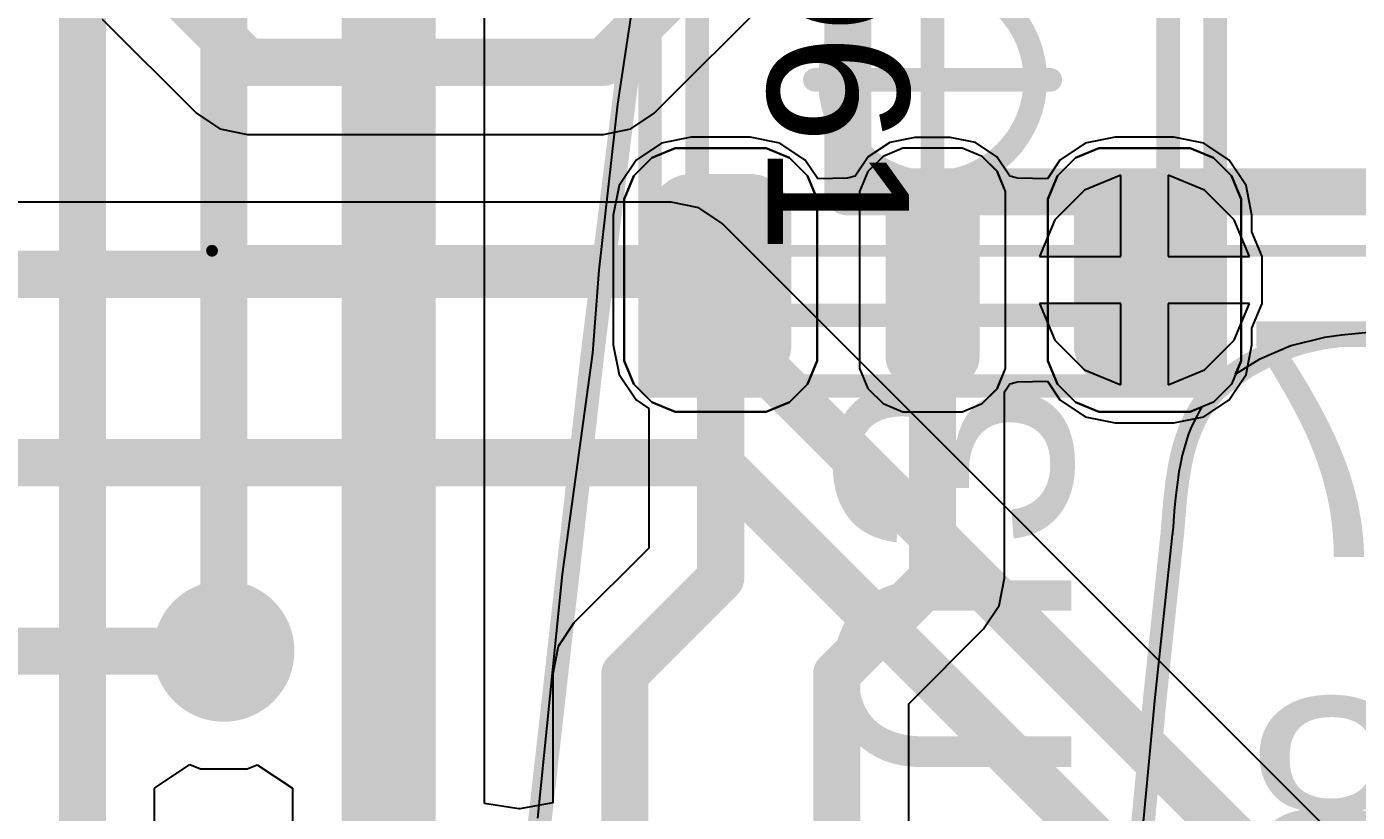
# Model space of a CAD drawing. Header units: inches. Extents: x -52 to 109, y 0 to 35.
# Drawn here: x 75.16 to 80.81, y 12.32 to 15.65 of the extents above; entities that cross this region are included whole.
import ezdxf

# ---------------------------------------------------------------- set-up
doc = ezdxf.new("R2010")
doc.units = ezdxf.units.IN
for name, color, linetype in [('Bottom Courtyard', 56, 'Continuous'), ('Bottom Layer', 5, 'Continuous'), ('Bottom Overlay', 54, 'Continuous'), ('Mechanical 1', 6, 'Continuous'), ('Mechanical 4', 56, 'Continuous'), ('Top Component Outline', 56, 'Continuous'), ('Top Courtyard', 56, 'Continuous'), ('Top Layer', 1, 'Continuous'), ('Top Overlay', 2, 'Continuous'), ('Top Paste', 8, 'Continuous'), ('Top Solder', 216, 'Continuous'), ('Via Holes', 16, 'Continuous')]:
    doc.layers.add(name, color=color, linetype=linetype)
doc.styles.add('Arial', font='', dxfattribs={"height": 0.2})
doc.styles.get('Arial').set_extended_font_data('Arial')

# ---------------------------------------------------------------- blocks, each defined once
blk = doc.blocks.new('APA_RGB_LED_2020_389')
at = {"layer": 'Top Layer'}
h = blk.add_hatch(color=1, dxfattribs=at)
edge = h.paths.add_edge_path()
edge.add_arc((-1.125, 1.025), 0.125, 90, 180)
edge.add_line((-1.25, 1.025), (-1.25, 0.775))
edge.add_arc((-1.125, 0.775), 0.125, 180, 270)
edge.add_line((-1.125, 0.65), (-0.575, 0.65))
edge.add_arc((-0.575, 0.775), 0.125, 270, 360)
edge.add_line((-0.45, 0.775), (-0.45, 1.025))
edge.add_arc((-0.575, 1.025), 0.125, 0, 90)
edge.add_line((-0.575, 1.15), (-1.125, 1.15))
h = blk.add_hatch(color=1, dxfattribs=at)
edge = h.paths.add_edge_path()
edge.add_arc((0.575, 1.025), 0.125, 90, 180)
edge.add_line((0.45, 1.025), (0.45, 0.775))
edge.add_arc((0.575, 0.775), 0.125, 180, 270)
edge.add_line((0.575, 0.65), (1.125, 0.65))
edge.add_arc((1.125, 0.775), 0.125, 270, 360)
edge.add_line((1.25, 0.775), (1.25, 1.025))
edge.add_arc((1.125, 1.025), 0.125, 0, 90)
edge.add_line((1.125, 1.15), (0.575, 1.15))
h = blk.add_hatch(color=1, dxfattribs=at)
edge = h.paths.add_edge_path()
edge.add_arc((-1.175, 0.075), 0.075, 90, 180)
edge.add_line((-1.25, 0.075), (-1.25, -0.075))
edge.add_arc((-1.175, -0.075), 0.075, 180, 270)
edge.add_line((-1.175, -0.15), (-0.525, -0.15))
edge.add_arc((-0.525, -0.075), 0.075, 270, 360)
edge.add_line((-0.45, -0.075), (-0.45, 0.075))
edge.add_arc((-0.525, 0.075), 0.075, 0, 90)
edge.add_line((-0.525, 0.15), (-1.175, 0.15))
h = blk.add_hatch(color=1, dxfattribs=at)
edge = h.paths.add_edge_path()
edge.add_arc((0.525, 0.075), 0.075, 90, 180)
edge.add_line((0.45, 0.075), (0.45, -0.075))
edge.add_arc((0.525, -0.075), 0.075, 180, 270)
edge.add_line((0.525, -0.15), (1.175, -0.15))
edge.add_arc((1.175, -0.075), 0.075, 270, 360)
edge.add_line((1.25, -0.075), (1.25, 0.075))
edge.add_arc((1.175, 0.075), 0.075, 0, 90)
edge.add_line((1.175, 0.15), (0.525, 0.15))
blk.add_hatch(color=1, dxfattribs=at).paths.add_polyline_path([(-1.25, -0.65), (-0.45, -0.65), (-0.45, -1.15), (-1.25, -1.15)])
h = blk.add_hatch(color=1, dxfattribs=at)
edge = h.paths.add_edge_path()
edge.add_arc((0.575, -0.775), 0.125, 90, 180)
edge.add_line((0.45, -0.775), (0.45, -1.025))
edge.add_arc((0.575, -1.025), 0.125, 180, 270)
edge.add_line((0.575, -1.15), (1.125, -1.15))
edge.add_arc((1.125, -1.025), 0.125, 270, 360)
edge.add_line((1.25, -1.025), (1.25, -0.775))
edge.add_arc((1.125, -0.775), 0.125, 0, 90)
edge.add_line((1.125, -0.65), (0.575, -0.65))
at = {"layer": 'Top Paste'}
h = blk.add_hatch(color=8, dxfattribs=at)
edge = h.paths.add_edge_path()
edge.add_arc((-1.125, 1.025), 0.125, 90, 180)
edge.add_line((-1.25, 1.025), (-1.25, 0.775))
edge.add_arc((-1.125, 0.775), 0.125, 180, 270)
edge.add_line((-1.125, 0.65), (-0.575, 0.65))
edge.add_arc((-0.575, 0.775), 0.125, 270, 360)
edge.add_line((-0.45, 0.775), (-0.45, 1.025))
edge.add_arc((-0.575, 1.025), 0.125, 0, 90)
edge.add_line((-0.575, 1.15), (-1.125, 1.15))
h = blk.add_hatch(color=8, dxfattribs=at)
edge = h.paths.add_edge_path()
edge.add_arc((0.575, 1.025), 0.125, 90, 180)
edge.add_line((0.45, 1.025), (0.45, 0.775))
edge.add_arc((0.575, 0.775), 0.125, 180, 270)
edge.add_line((0.575, 0.65), (1.125, 0.65))
edge.add_arc((1.125, 0.775), 0.125, 270, 360)
edge.add_line((1.25, 0.775), (1.25, 1.025))
edge.add_arc((1.125, 1.025), 0.125, 0, 90)
edge.add_line((1.125, 1.15), (0.575, 1.15))
h = blk.add_hatch(color=8, dxfattribs=at)
edge = h.paths.add_edge_path()
edge.add_arc((-1.175, 0.075), 0.075, 90, 180)
edge.add_line((-1.25, 0.075), (-1.25, -0.075))
edge.add_arc((-1.175, -0.075), 0.075, 180, 270)
edge.add_line((-1.175, -0.15), (-0.525, -0.15))
edge.add_arc((-0.525, -0.075), 0.075, 270, 360)
edge.add_line((-0.45, -0.075), (-0.45, 0.075))
edge.add_arc((-0.525, 0.075), 0.075, 0, 90)
edge.add_line((-0.525, 0.15), (-1.175, 0.15))
h = blk.add_hatch(color=8, dxfattribs=at)
edge = h.paths.add_edge_path()
edge.add_arc((0.525, 0.075), 0.075, 90, 180)
edge.add_line((0.45, 0.075), (0.45, -0.075))
edge.add_arc((0.525, -0.075), 0.075, 180, 270)
edge.add_line((0.525, -0.15), (1.175, -0.15))
edge.add_arc((1.175, -0.075), 0.075, 270, 360)
edge.add_line((1.25, -0.075), (1.25, 0.075))
edge.add_arc((1.175, 0.075), 0.075, 0, 90)
edge.add_line((1.175, 0.15), (0.525, 0.15))
blk.add_hatch(color=8, dxfattribs=at).paths.add_polyline_path([(-1.25, -0.65), (-0.45, -0.65), (-0.45, -1.15), (-1.25, -1.15)])
h = blk.add_hatch(color=8, dxfattribs=at)
edge = h.paths.add_edge_path()
edge.add_arc((0.575, -0.775), 0.125, 90, 180)
edge.add_line((0.45, -0.775), (0.45, -1.025))
edge.add_arc((0.575, -1.025), 0.125, 180, 270)
edge.add_line((0.575, -1.15), (1.125, -1.15))
edge.add_arc((1.125, -1.025), 0.125, 270, 360)
edge.add_line((1.25, -1.025), (1.25, -0.775))
edge.add_arc((1.125, -0.775), 0.125, 0, 90)
edge.add_line((1.125, -0.65), (0.575, -0.65))
at = {"layer": 'Top Solder'}
h = blk.add_hatch(color=216, dxfattribs=at)
edge = h.paths.add_edge_path()
edge.add_arc((-1.125, 1.025), 0.175, 90, 180)
edge.add_line((-1.3, 1.025), (-1.3, 0.775))
edge.add_arc((-1.125, 0.775), 0.175, 180, 270)
edge.add_line((-1.125, 0.6), (-0.575, 0.6))
edge.add_arc((-0.575, 0.775), 0.175, 270, 360)
edge.add_line((-0.4, 0.775), (-0.4, 1.025))
edge.add_arc((-0.575, 1.025), 0.175, 0, 90)
edge.add_line((-0.575, 1.2), (-1.125, 1.2))
h = blk.add_hatch(color=216, dxfattribs=at)
edge = h.paths.add_edge_path()
edge.add_arc((0.575, 1.025), 0.175, 90, 180)
edge.add_line((0.4, 1.025), (0.4, 0.775))
edge.add_arc((0.575, 0.775), 0.175, 180, 270)
edge.add_line((0.575, 0.6), (1.125, 0.6))
edge.add_arc((1.125, 0.775), 0.175, 270, 360)
edge.add_line((1.3, 0.775), (1.3, 1.025))
edge.add_arc((1.125, 1.025), 0.175, 0, 90)
edge.add_line((1.125, 1.2), (0.575, 1.2))
h = blk.add_hatch(color=216, dxfattribs=at)
edge = h.paths.add_edge_path()
edge.add_arc((-1.175, 0.075), 0.125, 90, 180)
edge.add_line((-1.3, 0.075), (-1.3, -0.075))
edge.add_arc((-1.175, -0.075), 0.125, 180, 270)
edge.add_line((-1.175, -0.2), (-0.525, -0.2))
edge.add_arc((-0.525, -0.075), 0.125, 270, 360)
edge.add_line((-0.4, -0.075), (-0.4, 0.075))
edge.add_arc((-0.525, 0.075), 0.125, 0, 90)
edge.add_line((-0.525, 0.2), (-1.175, 0.2))
h = blk.add_hatch(color=216, dxfattribs=at)
edge = h.paths.add_edge_path()
edge.add_arc((0.525, 0.075), 0.125, 90, 180)
edge.add_line((0.4, 0.075), (0.4, -0.075))
edge.add_arc((0.525, -0.075), 0.125, 180, 270)
edge.add_line((0.525, -0.2), (1.175, -0.2))
edge.add_arc((1.175, -0.075), 0.125, 270, 360)
edge.add_line((1.3, -0.075), (1.3, 0.075))
edge.add_arc((1.175, 0.075), 0.125, 0, 90)
edge.add_line((1.175, 0.2), (0.525, 0.2))
blk.add_hatch(color=216, dxfattribs=at).paths.add_polyline_path([(-1.3, -0.6), (-0.4, -0.6), (-0.4, -1.2), (-1.3, -1.2)])
h = blk.add_hatch(color=216, dxfattribs=at)
edge = h.paths.add_edge_path()
edge.add_arc((0.575, -0.775), 0.175, 90, 180)
edge.add_line((0.4, -0.775), (0.4, -1.025))
edge.add_arc((0.575, -1.025), 0.175, 180, 270)
edge.add_line((0.575, -1.2), (1.125, -1.2))
edge.add_arc((1.125, -1.025), 0.175, 270, 360)
edge.add_line((1.3, -1.025), (1.3, -0.775))
edge.add_arc((1.125, -0.775), 0.175, 0, 90)
edge.add_line((1.125, -0.6), (0.575, -0.6))
at = {"layer": 'Top Component Outline'}
for points in [[(1, 1, 0.1, 0.1, 0), (-1, 1, 0.1, 0.1, 0)], [(-1, -1, 0.1, 0.1, 0), (-1, 1, 0.1, 0.1, 0)], [(1, -1, 0.1, 0.1, 0), (1, 1, 0.1, 0.1, 0)], [(1, -1, 0.1, 0.1, 0), (-1, -1, 0.1, 0.1, 0)]]:
    blk.add_lwpolyline(points, format="xyseb", dxfattribs=at)
for points in [[(-1.025, 1, 0.05, 0.05, 1), (-0.975, 1, 0.05, 0.05, 1)], [(-1.025, 1, 0.05, 0.05, 1), (-0.975, 1, 0.05, 0.05, 1)], [(0.975, 1, 0.05, 0.05, 1), (1.025, 1, 0.05, 0.05, 1)], [(0.975, 1, 0.05, 0.05, 1), (1.025, 1, 0.05, 0.05, 1)], [(-1.025, -1, 0.05, 0.05, 1), (-0.975, -1, 0.05, 0.05, 1)], [(-1.025, -1, 0.05, 0.05, 1), (-0.975, -1, 0.05, 0.05, 1)], [(0.975, -1, 0.05, 0.05, 1), (1.025, -1, 0.05, 0.05, 1)], [(0.975, -1, 0.05, 0.05, 1), (1.025, -1, 0.05, 0.05, 1)]]:
    blk.add_lwpolyline(points, format="xyseb", close=True, dxfattribs=at)
at = {"layer": 'Top Courtyard'}
for points in [[(-1.3, -1.2, 0.1, 0.1, 0), (-1.3, 1.2, 0.1, 0.1, 0)], [(1.3, 1.2, 0.1, 0.1, 0), (-1.3, 1.2, 0.1, 0.1, 0)], [(1.3, -1.2, 0.1, 0.1, 0), (1.3, 1.2, 0.1, 0.1, 0)], [(0, -0.5, 0.1, 0.1, 0), (0, 0.5, 0.1, 0.1, 0)], [(0.5, 0, 0.1, 0.1, 0), (-0.5, 0, 0.1, 0.1, 0)], [(1.3, -1.2, 0.1, 0.1, 0), (-1.3, -1.2, 0.1, 0.1, 0)]]:
    blk.add_lwpolyline(points, format="xyseb", dxfattribs=at)
for points in [[(-1.325, 1.2, 0.05, 0.05, 1), (-1.275, 1.2, 0.05, 0.05, 1)], [(-1.325, 1.2, 0.05, 0.05, 1), (-1.275, 1.2, 0.05, 0.05, 1)], [(1.275, 1.2, 0.05, 0.05, 1), (1.325, 1.2, 0.05, 0.05, 1)], [(1.275, 1.2, 0.05, 0.05, 1), (1.325, 1.2, 0.05, 0.05, 1)], [(-0.025, 0.5, 0.05, 0.05, 1), (0.025, 0.5, 0.05, 0.05, 1)], [(-0.525, 0, 0.05, 0.05, 1), (-0.475, 0, 0.05, 0.05, 1)], [(0.475, 0, 0.05, 0.05, 1), (0.525, 0, 0.05, 0.05, 1)], [(-0.025, -0.5, 0.05, 0.05, 1), (0.025, -0.5, 0.05, 0.05, 1)], [(-1.325, -1.2, 0.05, 0.05, 1), (-1.275, -1.2, 0.05, 0.05, 1)], [(-1.325, -1.2, 0.05, 0.05, 1), (-1.275, -1.2, 0.05, 0.05, 1)], [(1.275, -1.2, 0.05, 0.05, 1), (1.325, -1.2, 0.05, 0.05, 1)], [(1.275, -1.2, 0.05, 0.05, 1), (1.325, -1.2, 0.05, 0.05, 1)]]:
    blk.add_lwpolyline(points, format="xyseb", close=True, dxfattribs=at)
at = {"layer": 'Top Overlay'}
for p, q in [((-1.2929, 1.2689), (-1.1937, 1.31)), ((-1.1937, 1.31), (-1.14, 1.31)), ((-1.14, 1.31), (-1.14, 1.31)), ((-1.14, 1.31), (-0.56, 1.31)), ((-0.56, 1.31), (-0.5063, 1.31)), ((-0.5063, 1.31), (-0.4071, 1.2689)), ((0.4071, 1.2689), (0.5063, 1.31)), ((0.5063, 1.31), (0.56, 1.31)), ((0.56, 1.31), (0.56, 1.31)), ((0.56, 1.31), (1.14, 1.31)), ((1.14, 1.31), (1.1937, 1.31)), ((1.1937, 1.31), (1.2929, 1.2689)), ((-1.3689, 1.1929), (-1.2929, 1.2689)), ((-0.4071, 1.2689), (-0.3311, 1.1929)), ((0.3311, 1.1929), (0.4071, 1.2689)), ((1.2929, 1.2689), (1.3689, 1.1929)), ((-1.41, 1.0937), (-1.3689, 1.1929)), ((-0.3311, 1.1929), (-0.29, 1.0937)), ((0.29, 1.0937), (0.3311, 1.1929)), ((1.3689, 1.1929), (1.41, 1.0937)), ((-1.41, 1.04), (-1.41, 1.0937)), ((-0.29, 1.0937), (-0.29, 1.04)), ((0.29, 1.04), (0.29, 1.0937)), ((1.41, 1.0937), (1.41, 1.04)), ((-1.41, 0.76), (-1.41, 1.04)), ((-0.29, 1.04), (-0.29, 1.04)), ((-0.29, 1.04), (-0.29, 0.76)), ((0.29, 0.76), (0.29, 1.04)), ((1.41, 1.04), (1.41, 1.04)), ((1.41, 1.04), (1.41, 0.76)), ((-1.41, 0.76), (-1.41, 0.76)), ((-1.41, 0.7063), (-1.41, 0.76)), ((-0.29, 0.76), (-0.29, 0.7063)), ((0.29, 0.76), (0.29, 0.76)), ((0.29, 0.7063), (0.29, 0.76)), ((1.41, 0.76), (1.41, 0.7063)), ((-1.3689, 0.6071), (-1.41, 0.7063)), ((-0.29, 0.7063), (-0.3311, 0.6071)), ((0.3311, 0.6071), (0.29, 0.7063)), ((1.41, 0.7063), (1.3689, 0.6071)), ((-1.2929, 0.5311), (-1.3689, 0.6071)), ((-0.3311, 0.6071), (-0.4071, 0.5311)), ((0.4071, 0.5311), (0.3311, 0.6071)), ((1.3689, 0.6071), (1.2929, 0.5311)), ((-1.1937, 0.49), (-1.2929, 0.5311)), ((-0.4071, 0.5311), (-0.5063, 0.49)), ((0.5063, 0.49), (0.4071, 0.5311)), ((1.2929, 0.5311), (1.1937, 0.49)), ((-1.14, 0.49), (-1.1937, 0.49)), ((-0.56, 0.49), (-1.14, 0.49)), ((-0.5063, 0.49), (-0.56, 0.49)), ((-0.56, 0.49), (-0.56, 0.49)), ((0.56, 0.49), (0.5063, 0.49)), ((1.14, 0.49), (0.56, 0.49)), ((1.1937, 0.49), (1.14, 0.49)), ((1.14, 0.49), (1.14, 0.49)), ((-1.2258, 0.31), (-1.3103, 0.275)), ((-1.18, 0.31), (-1.2258, 0.31)), ((-0.52, 0.31), (-1.18, 0.31)), ((-0.4742, 0.31), (-0.52, 0.31)), ((-0.52, 0.31), (-0.52, 0.31)), ((-0.3897, 0.275), (-0.4742, 0.31)), ((0.4743, 0.31), (0.3897, 0.275)), ((0.52, 0.31), (0.4743, 0.31)), ((1.18, 0.31), (0.52, 0.31)), ((1.2258, 0.31), (1.18, 0.31)), ((1.18, 0.31), (1.18, 0.31)), ((1.3103, 0.275), (1.2258, 0.31)), ((-1.3103, 0.275), (-1.375, 0.2103)), ((-0.325, 0.2103), (-0.3897, 0.275)), ((0.3897, 0.275), (0.325, 0.2103)), ((1.375, 0.2103), (1.3103, 0.275)), ((-1.375, 0.2103), (-1.41, 0.1257)), ((-0.29, 0.1257), (-0.325, 0.2103)), ((0.325, 0.2103), (0.29, 0.1257)), ((1.41, 0.1257), (1.375, 0.2103)), ((-1.41, 0.1257), (-1.41, 0.08)), ((-0.29, 0.08), (-0.29, 0.1257)), ((0.29, 0.1257), (0.29, 0.08)), ((1.41, 0.08), (1.41, 0.1257)), ((-1.41, 0.08), (-1.41, -0.08)), ((-1.41, 0.08), (-1.41, 0.08)), ((-0.29, -0.08), (-0.29, 0.08)), ((0.29, 0.08), (0.29, -0.08)), ((0.29, 0.08), (0.29, 0.08)), ((1.41, -0.08), (1.41, 0.08)), ((-1.41, -0.08), (-1.41, -0.1258)), ((-0.29, -0.1258), (-0.29, -0.08)), ((-0.29, -0.08), (-0.29, -0.08)), ((0.29, -0.08), (0.29, -0.1258)), ((1.41, -0.1258), (1.41, -0.08)), ((1.41, -0.08), (1.41, -0.08)), ((-1.41, -0.1258), (-1.375, -0.2103)), ((-0.325, -0.2103), (-0.29, -0.1258)), ((0.29, -0.1258), (0.325, -0.2103)), ((1.375, -0.2103), (1.41, -0.1258)), ((-1.375, -0.2103), (-1.3103, -0.275)), ((-0.3897, -0.275), (-0.325, -0.2103)), ((0.325, -0.2103), (0.3897, -0.275)), ((1.3103, -0.275), (1.375, -0.2103)), ((-1.3103, -0.275), (-1.2258, -0.31)), ((-0.4742, -0.31), (-0.3897, -0.275)), ((0.3897, -0.275), (0.4743, -0.31)), ((1.2258, -0.31), (1.3103, -0.275)), ((-1.2258, -0.31), (-1.18, -0.31)), ((-1.18, -0.31), (-1.18, -0.31)), ((-1.18, -0.31), (-0.52, -0.31)), ((-0.52, -0.31), (-0.4742, -0.31)), ((0.4743, -0.31), (0.52, -0.31)), ((0.52, -0.31), (0.52, -0.31)), ((0.52, -0.31), (1.18, -0.31)), ((1.18, -0.31), (1.2258, -0.31)), ((-1.41, -1.31), (-1.41, -0.49)), ((-1.41, -0.49), (-0.29, -0.49)), ((-0.29, -0.49), (-0.29, -1.31)), ((0.4071, -0.5311), (0.5063, -0.49)), ((0.5063, -0.49), (0.56, -0.49)), ((0.56, -0.49), (0.56, -0.49)), ((0.56, -0.49), (1.14, -0.49)), ((1.14, -0.49), (1.1937, -0.49)), ((1.1937, -0.49), (1.2929, -0.5311)), ((0.3311, -0.6071), (0.4071, -0.5311)), ((1.2929, -0.5311), (1.3689, -0.6071)), ((0.29, -0.7063), (0.3311, -0.6071)), ((1.3689, -0.6071), (1.41, -0.7063)), ((0.29, -0.76), (0.29, -0.7063)), ((1.41, -0.7063), (1.41, -0.76)), ((0.29, -1.04), (0.29, -0.76)), ((1.41, -0.76), (1.41, -0.76)), ((1.41, -0.76), (1.41, -1.04)), ((0.29, -1.04), (0.29, -1.04)), ((0.29, -1.0937), (0.29, -1.04)), ((1.41, -1.04), (1.41, -1.0937)), ((0.3311, -1.1929), (0.29, -1.0937)), ((1.41, -1.0937), (1.3689, -1.1929)), ((0.4071, -1.2689), (0.3311, -1.1929)), ((1.3689, -1.1929), (1.2929, -1.2689)), ((0.5063, -1.31), (0.4071, -1.2689)), ((1.2929, -1.2689), (1.1937, -1.31)), ((-0.29, -1.31), (-1.41, -1.31)), ((0.56, -1.31), (0.5063, -1.31)), ((1.14, -1.31), (0.56, -1.31)), ((1.1937, -1.31), (1.14, -1.31)), ((1.14, -1.31), (1.14, -1.31))]:
    blk.add_line(p, q, dxfattribs=at)
at = {"layer": 'Top Courtyard', "style": 'Arial'}
blk.add_text('D61', height=0.6, dxfattribs=at).set_placement((-0.8, -0.7))
blk = doc.blocks.new('SOT230P700X180_4N_B_440')
at = {"layer": 'Bottom Courtyard'}
for points in [[(4.25, 3.6, 0.05, 0.05, 0), (-4.25, 3.6, 0.05, 0.05, 0)], [(4.25, 3.6, 0.05, 0.05, 0), (4.25, -3.6, 0.05, 0.05, 0)]]:
    blk.add_lwpolyline(points, format="xyseb", dxfattribs=at)
blk.add_lwpolyline([(4.2375, 3.6, 0.025, 0.025, 1), (4.2625, 3.6, 0.025, 0.025, 1)], format="xyseb", close=True, dxfattribs=at)
blk.add_lwpolyline([(4.2375, 3.6, 0.025, 0.025, 1), (4.2625, 3.6, 0.025, 0.025, 1)], format="xyseb", close=True, dxfattribs=at)
at = {"layer": 'Bottom Overlay'}
for points in [[(1.55, 3.35, 0.2, 0.2, 0), (-1.55, 3.35, 0.2, 0.2, 0)], [(1.55, 3.35, 0.2, 0.2, 0), (1.55, -3.35, 0.2, 0.2, 0)]]:
    blk.add_lwpolyline(points, format="xyseb", dxfattribs=at)
blk.add_lwpolyline([(1.5, 3.35, 0.1, 0.1, 1), (1.6, 3.35, 0.1, 0.1, 1)], format="xyseb", close=True, dxfattribs=at)
blk.add_lwpolyline([(1.5, 3.35, 0.1, 0.1, 1), (1.6, 3.35, 0.1, 0.1, 1)], format="xyseb", close=True, dxfattribs=at)

msp = doc.modelspace()

# ---------------------------------------------------------------- hatches: boundary and pattern name
at = {"layer": 'Bottom Layer'}
h = msp.add_hatch(color=5, dxfattribs=at)
edge = h.paths.add_edge_path()
edge.add_arc((79.9103, 14.5758), 0.3, 0, 360)
h = msp.add_hatch(color=5, dxfattribs=at)
edge = h.paths.add_edge_path()
edge.add_arc((76, 13), 0.3, 0, 360)
at = {"layer": 'Top Layer'}
h = msp.add_hatch(color=1, dxfattribs=at)
edge = h.paths.add_edge_path()
edge.add_arc((79.9103, 14.5758), 0.3, 0, 360)
h = msp.add_hatch(color=1, dxfattribs=at)
edge = h.paths.add_edge_path()
edge.add_arc((76, 13), 0.3, 0, 360)
at = {"layer": 'Via Holes'}
h = msp.add_hatch(color=7, dxfattribs=at)
edge = h.paths.add_edge_path()
edge.add_arc((79.9103, 14.5758), 0.15, 0, 360)
h = msp.add_hatch(color=7, dxfattribs=at)
edge = h.paths.add_edge_path()
edge.add_arc((76, 13), 0.15, 0, 360)

# ---------------------------------------------------------------- linework, layer by layer
at = {"layer": 'Bottom Layer'}
for p, q in [((77.8283, 15.2837), (78.3387, 15.7941)), ((75.4837, 15.6837), (75.8837, 15.2837)), ((75.8837, 15.2837), (75.9829, 15.2174)), ((77.729, 15.2174), (77.8283, 15.2837)), ((75.9829, 15.2174), (76.1, 15.1941)), ((77.612, 15.1941), (77.729, 15.2174)), ((76.1, 15.1941), (76.1, 15.1941)), ((76.1, 15.1941), (77.612, 15.1941)), ((77.612, 15.1941), (77.612, 15.1941)), ((79.8103, 15.0214), (79.6554, 14.9573)), ((79.8103, 14.6758), (79.8103, 15.0214)), ((80.1652, 14.9573), (80.0103, 15.0214)), ((80.0103, 15.0214), (80.0103, 14.6758)), ((79.6554, 14.9573), (79.5288, 14.8307)), ((80.2917, 14.8307), (80.1652, 14.9573)), ((77.9, 14.9059), (74.4605, 14.9059)), ((78.0171, 14.8826), (77.9, 14.9059)), ((77.9, 14.9059), (77.9, 14.9059)), ((78.1163, 14.8163), (78.0171, 14.8826)), ((82.9407, 9.9919), (78.1163, 14.8163)), ((79.5288, 14.8307), (79.4646, 14.6758)), ((80.3559, 14.6758), (80.2917, 14.8307)), ((79.4646, 14.6758), (79.8103, 14.6758)), ((80.0103, 14.6758), (80.3559, 14.6758)), ((79.8103, 14.4758), (79.4646, 14.4758)), ((79.4646, 14.4758), (79.5288, 14.3209)), ((79.8103, 14.1301), (79.8103, 14.4758)), ((80.3559, 14.4758), (80.0103, 14.4758)), ((80.0103, 14.4758), (80.0103, 14.1301)), ((80.2917, 14.3209), (80.3559, 14.4758)), ((79.5288, 14.3209), (79.6554, 14.1943)), ((80.1652, 14.1943), (80.2917, 14.3209)), ((79.6554, 14.1943), (79.8103, 14.1301)), ((80.0103, 14.1301), (80.1652, 14.1943))]:
    msp.add_line(p, q, dxfattribs=at)
for points in [[(77.612, 15.5, 0.2, 0.2, 0), (78.212, 16.1, 0.2, 0.2, 0)], [(75.7, 15.9, 0.2, 0.2, 0), (76.1, 15.5, 0.2, 0.2, 0)], [(76.1, 15.5, 0.2, 0.2, 0), (77.612, 15.5, 0.2, 0.2, 0)], [(73.475, 14.6, 0.2, 0.2, 0), (77.9, 14.6, 0.2, 0.2, 0)], [(77.9, 14.6, 0.2, 0.2, 0), (82.814, 9.686, 0.2, 0.2, 0)], [(73.475, 13.8, 0.2, 0.2, 0), (78.1, 13.8, 0.2, 0.2, 0)], [(78.1, 13.8, 0.2, 0.2, 0), (82.6336, 9.2664, 0.2, 0.2, 0)], [(73.475, 13, 0.2, 0.2, 0), (76, 13, 0.2, 0.2, 0)]]:
    msp.add_lwpolyline(points, format="xyseb", dxfattribs=at)
for points in [[(76.05, 15.5, 0.1, 0.1, 1), (76.15, 15.5, 0.1, 0.1, 1)], [(76.05, 15.5, 0.1, 0.1, 1), (76.15, 15.5, 0.1, 0.1, 1)], [(77.562, 15.5, 0.1, 0.1, 1), (77.662, 15.5, 0.1, 0.1, 1)], [(77.562, 15.5, 0.1, 0.1, 1), (77.662, 15.5, 0.1, 0.1, 1)], [(77.85, 14.6, 0.1, 0.1, 1), (77.95, 14.6, 0.1, 0.1, 1)], [(77.85, 14.6, 0.1, 0.1, 1), (77.95, 14.6, 0.1, 0.1, 1)], [(78.05, 13.8, 0.1, 0.1, 1), (78.15, 13.8, 0.1, 0.1, 1)], [(78.05, 13.8, 0.1, 0.1, 1), (78.15, 13.8, 0.1, 0.1, 1)], [(75.95, 13, 0.1, 0.1, 1), (76.05, 13, 0.1, 0.1, 1)]]:
    msp.add_lwpolyline(points, format="xyseb", close=True, dxfattribs=at)
at = {"layer": 'Mechanical 1'}
for points in [[(78.607, 15.5928, 0.1, 0.1, -0.303348), (79.0103, 15.8623, 0.1, 0.1, 0)], [(79.3189, 15.7344, 0.1, 0.1, -0.198912), (79.4467, 15.4258, 0.1, 0.1, 0)], [(78.7016, 15.1171, 0.1, 0.1, -0.303347), (78.607, 15.5928, 0.1, 0.1, 0)], [(79.4467, 15.4258, 0.1, 0.1, -0.303346), (79.1773, 15.0225, 0.1, 0.1, 0)], [(79.1773, 15.0225, 0.1, 0.1, -0.303345), (78.7016, 15.1171, 0.1, 0.1, 0)]]:
    msp.add_lwpolyline(points, format="xyseb", dxfattribs=at)
for points in [[(78.582, 15.5928, 0.05, 0.05, 1), (78.632, 15.5928, 0.05, 0.05, 1)], [(78.582, 15.5928, 0.05, 0.05, 1), (78.632, 15.5928, 0.05, 0.05, 1)], [(79.4217, 15.4258, 0.05, 0.05, 1), (79.4717, 15.4258, 0.05, 0.05, 1)], [(79.4217, 15.4258, 0.05, 0.05, 1), (79.4717, 15.4258, 0.05, 0.05, 1)], [(78.6766, 15.1171, 0.05, 0.05, 1), (78.7266, 15.1171, 0.05, 0.05, 1)], [(78.6766, 15.1171, 0.05, 0.05, 1), (78.7266, 15.1171, 0.05, 0.05, 1)], [(79.1523, 15.0225, 0.05, 0.05, 1), (79.2023, 15.0225, 0.05, 0.05, 1)], [(79.1523, 15.0225, 0.05, 0.05, 1), (79.2023, 15.0225, 0.05, 0.05, 1)]]:
    msp.add_lwpolyline(points, format="xyseb", close=True, dxfattribs=at)
at = {"layer": 'Mechanical 4'}
for points in [[(77.5661, 14.2637, 0.1, 0.1, -0.072032), (78.8003, 19.7802, 0.1, 0.1, 0)], [(80.2156, 14.115, 0.1, 0.1, -0.157715), (80.7472, 14.3417, 0.1, 0.1, 0)], [(80.7472, 14.3417, 0.1, 0.1, -0.165914), (81.8593, 14.1228, 0.1, 0.1, 0)], [(77.085, 6.7125, 0.1, 0.1, -0.036586), (77.5661, 14.2637, 0.1, 0.1, 0)], [(80.1405, 14.015, 0.1, 0.1, -0.062212), (80.2156, 14.115, 0.1, 0.1, 0)], [(80.0908, 13.9042, 0.1, 0.1, -0.048674), (80.1405, 14.015, 0.1, 0.1, 0)], [(80.0605, 13.7887, 0.1, 0.1, -0.034051), (80.0908, 13.9042, 0.1, 0.1, 0)], [(80.0341, 13.5684, 0.1, 0.1, -0.028682), (80.0605, 13.7887, 0.1, 0.1, 0)], [(80.0296, 13.5127, 0.1, 0.1, 0), (80.0307, 13.5299, 0.1, 0.1, 0)], [(80.0307, 13.5299, 0.1, 0.1, -0.005616), (80.032, 13.5483, 0.1, 0.1, 0)], [(80.032, 13.5483, 0.1, 0.1, -0.010327), (80.0341, 13.5684, 0.1, 0.1, 0)], [(79.9547, 12.8042, 0.1, 0.1, 0), (80.0262, 13.4805, 0.1, 0.1, 0)], [(80.0296, 13.5127, 0.1, 0.1, -0.025208), (80.0262, 13.4805, 0.1, 0.1, 0)], [(79.8875, 12.0986, 0.1, 0.1, 0), (79.9547, 12.8042, 0.1, 0.1, 0)]]:
    msp.add_lwpolyline(points, format="xyseb", dxfattribs=at)
for points in [[(80.7222, 14.3417, 0.05, 0.05, 1), (80.7722, 14.3417, 0.05, 0.05, 1)], [(80.7222, 14.3417, 0.05, 0.05, 1), (80.7722, 14.3417, 0.05, 0.05, 1)], [(77.5411, 14.2637, 0.05, 0.05, 1), (77.5911, 14.2637, 0.05, 0.05, 1)], [(77.5411, 14.2637, 0.05, 0.05, 1), (77.5911, 14.2637, 0.05, 0.05, 1)], [(80.1906, 14.115, 0.05, 0.05, 1), (80.2406, 14.115, 0.05, 0.05, 1)], [(80.1906, 14.115, 0.05, 0.05, 1), (80.2406, 14.115, 0.05, 0.05, 1)], [(80.1155, 14.015, 0.05, 0.05, 1), (80.1655, 14.015, 0.05, 0.05, 1)], [(80.1155, 14.015, 0.05, 0.05, 1), (80.1655, 14.015, 0.05, 0.05, 1)], [(80.0658, 13.9042, 0.05, 0.05, 1), (80.1158, 13.9042, 0.05, 0.05, 1)], [(80.0658, 13.9042, 0.05, 0.05, 1), (80.1158, 13.9042, 0.05, 0.05, 1)], [(80.0355, 13.7887, 0.05, 0.05, 1), (80.0855, 13.7887, 0.05, 0.05, 1)], [(80.0355, 13.7887, 0.05, 0.05, 1), (80.0855, 13.7887, 0.05, 0.05, 1)], [(80.0057, 13.5299, 0.05, 0.05, 1), (80.0557, 13.5299, 0.05, 0.05, 1)], [(80.0057, 13.5299, 0.05, 0.05, 1), (80.0557, 13.5299, 0.05, 0.05, 1)], [(80.007, 13.5483, 0.05, 0.05, 1), (80.057, 13.5483, 0.05, 0.05, 1)], [(80.007, 13.5483, 0.05, 0.05, 1), (80.057, 13.5483, 0.05, 0.05, 1)], [(80.0091, 13.5684, 0.05, 0.05, 1), (80.059, 13.5684, 0.05, 0.05, 1)], [(80.0091, 13.5684, 0.05, 0.05, 1), (80.059, 13.5684, 0.05, 0.05, 1)], [(80.0012, 13.4805, 0.05, 0.05, 1), (80.0512, 13.4805, 0.05, 0.05, 1)], [(80.0012, 13.4805, 0.05, 0.05, 1), (80.0512, 13.4805, 0.05, 0.05, 1)], [(80.0046, 13.5127, 0.05, 0.05, 1), (80.0546, 13.5127, 0.05, 0.05, 1)], [(80.0046, 13.5127, 0.05, 0.05, 1), (80.0546, 13.5127, 0.05, 0.05, 1)], [(79.9297, 12.8042, 0.05, 0.05, 1), (79.9797, 12.8042, 0.05, 0.05, 1)], [(79.9297, 12.8042, 0.05, 0.05, 1), (79.9797, 12.8042, 0.05, 0.05, 1)]]:
    msp.add_lwpolyline(points, format="xyseb", close=True, dxfattribs=at)
at = {"layer": 'Top Layer'}
for p, q in [((77.1078, 12.3534), (77.1078, 15.8007)), ((77.8584, 15.1569), (77.7509, 15.0851)), ((77.9853, 15.1822), (77.8584, 15.1569)), ((78.2353, 15.1822), (77.9853, 15.1822)), ((78.3621, 15.1569), (78.2353, 15.1822)), ((78.4696, 15.0851), (78.3621, 15.1569)), ((78.828, 15.1598), (78.737, 15.099)), ((78.9353, 15.1812), (78.828, 15.1598)), ((79.0853, 15.1812), (78.9353, 15.1812)), ((79.1926, 15.1598), (79.0853, 15.1812)), ((79.2835, 15.099), (79.1926, 15.1598)), ((79.6584, 15.1569), (79.5509, 15.0851)), ((79.7853, 15.1822), (79.6584, 15.1569)), ((80.0353, 15.1822), (79.7853, 15.1822)), ((80.1621, 15.1569), (80.0353, 15.1822)), ((80.2696, 15.0851), (80.1621, 15.1569)), ((78.737, 15.099), (78.682, 15.0167)), ((79.3386, 15.0167), (79.2835, 15.099)), ((77.7509, 15.0851), (77.6791, 14.9776)), ((78.5228, 15.0055), (78.4696, 15.0851)), ((79.5509, 15.0851), (79.4978, 15.0055)), ((80.3414, 14.9776), (80.2696, 15.0851)), ((77.6791, 14.9776), (77.6539, 14.8508)), ((78.6494, 15.0076), (78.5228, 15.0055)), ((78.682, 15.0167), (78.6494, 15.0076)), ((79.3711, 15.0076), (79.3386, 15.0167)), ((79.4978, 15.0055), (79.3711, 15.0076)), ((80.3666, 14.8508), (80.3414, 14.9776)), ((77.6539, 14.8508), (77.6539, 14.3008)), ((80.3666, 14.7806), (80.3666, 14.8508)), ((80.4103, 14.6752), (80.3666, 14.7806)), ((80.4103, 14.4763), (80.4103, 14.6752)), ((80.3666, 14.371), (80.4103, 14.4763)), ((80.3666, 14.3008), (80.3666, 14.371)), ((77.6539, 14.3008), (77.6791, 14.174)), ((80.3414, 14.174), (80.3666, 14.3008)), ((77.6791, 14.174), (77.7509, 14.0665)), ((79.3161, 14.1013), (79.3386, 14.1349)), ((79.3386, 14.1349), (79.3711, 14.1439)), ((79.3711, 14.1439), (79.4978, 14.1461)), ((79.4978, 14.1461), (79.5509, 14.0665)), ((80.2696, 14.0665), (80.3414, 14.174)), ((79.3161, 13.3103), (79.3161, 14.1013)), ((77.7509, 14.0665), (77.8044, 14.0308)), ((77.8044, 14.0308), (77.8044, 13.437)), ((79.5509, 14.0665), (79.6584, 13.9946)), ((80.1621, 13.9946), (80.2696, 14.0665)), ((79.6584, 13.9946), (79.7853, 13.9694)), ((79.7853, 13.9694), (80.0353, 13.9694)), ((80.0353, 13.9694), (80.1621, 13.9946)), ((77.8044, 13.437), (77.4869, 13.1195)), ((79.2928, 13.1932), (79.3161, 13.3103)), ((79.3161, 13.3103), (79.3161, 13.3103)), ((79.2265, 13.094), (79.2928, 13.1932)), ((77.4869, 13.1195), (77.4206, 13.0203)), ((78.9091, 12.7765), (79.2265, 13.094)), ((79.2265, 13.094), (79.2265, 13.094)), ((77.4206, 13.0203), (77.3973, 12.9032)), ((77.3973, 12.9032), (77.3973, 12.9032)), ((77.3973, 12.9032), (77.3973, 12.3554)), ((78.9091, 12.2046), (78.9091, 12.7765)), ((75.7059, 12.4183), (75.8559, 12.5185)), ((75.8559, 12.5185), (75.9005, 12.5)), ((75.9005, 12.5), (76.0995, 12.5)), ((76.0995, 12.5), (76.1422, 12.5177)), ((76.1422, 12.5177), (76.2922, 12.4175)), ((75.7059, 5.8267), (75.7059, 12.4183)), ((76.2922, 12.4175), (76.2922, 11.2993)), ((77.2535, 12.3307), (77.1078, 12.3534)), ((77.2576, 12.3309), (77.2535, 12.3307)), ((77.3973, 12.3554), (77.2576, 12.3309))]:
    msp.add_line(p, q, dxfattribs=at)
for points in [[(76, 13, 0.2, 0.2, 0), (76, 18.1581, 0.2, 0.2, 0)], [(75.4, 5.7, 0.2, 0.2, 0), (75.4, 18.1237, 0.2, 0.2, 0)], [(76.7, 11, 0.4, 0.4, 0), (76.7, 16.1, 0.4, 0.4, 0)], [(78.1103, 13.3103, 0.2, 0.2, 0), (78.1103, 14.5758, 0.2, 0.2, 0)], [(79.0103, 13.3103, 0.2, 0.2, 0), (79.0103, 14.5758, 0.2, 0.2, 0)], [(77.7032, 12.9032, 0.2, 0.2, 0), (78.1103, 13.3103, 0.2, 0.2, 0)], [(78.6032, 12.9032, 0.2, 0.2, 0), (79.0103, 13.3103, 0.2, 0.2, 0)], [(77.7032, 11.7301, 0.2, 0.2, 0), (77.7032, 12.9032, 0.2, 0.2, 0)], [(78.6032, 11.7301, 0.2, 0.2, 0), (78.6032, 12.9032, 0.2, 0.2, 0)]]:
    msp.add_lwpolyline(points, format="xyseb", dxfattribs=at)
for points in [[(78.0603, 14.5758, 0.1, 0.1, 1), (78.1603, 14.5758, 0.1, 0.1, 1)], [(78.9603, 14.5758, 0.1, 0.1, 1), (79.0603, 14.5758, 0.1, 0.1, 1)], [(78.0603, 13.3103, 0.1, 0.1, 1), (78.1603, 13.3103, 0.1, 0.1, 1)], [(78.0603, 13.3103, 0.1, 0.1, 1), (78.1603, 13.3103, 0.1, 0.1, 1)], [(78.9603, 13.3103, 0.1, 0.1, 1), (79.0603, 13.3103, 0.1, 0.1, 1)], [(78.9603, 13.3103, 0.1, 0.1, 1), (79.0603, 13.3103, 0.1, 0.1, 1)], [(75.95, 13, 0.1, 0.1, 1), (76.05, 13, 0.1, 0.1, 1)], [(77.6532, 12.9032, 0.1, 0.1, 1), (77.7532, 12.9032, 0.1, 0.1, 1)], [(77.6532, 12.9032, 0.1, 0.1, 1), (77.7532, 12.9032, 0.1, 0.1, 1)], [(78.5532, 12.9032, 0.1, 0.1, 1), (78.6532, 12.9032, 0.1, 0.1, 1)], [(78.5532, 12.9032, 0.1, 0.1, 1), (78.6532, 12.9032, 0.1, 0.1, 1)]]:
    msp.add_lwpolyline(points, format="xyseb", close=True, dxfattribs=at)
at = {"layer": 'Top Overlay'}
for p, q in [((77.6735, 15.3227), (77.7322, 15.7158)), ((77.5941, 14.6181), (77.6735, 15.3227)), ((77.8173, 15.0947), (77.7414, 15.0187)), ((77.9165, 15.1358), (77.8173, 15.0947)), ((78.304, 15.1358), (77.9165, 15.1358)), ((78.4032, 15.0947), (78.304, 15.1358)), ((78.4791, 15.0187), (78.4032, 15.0947)), ((78.8, 15.1008), (78.7353, 15.0361)), ((78.8845, 15.1358), (78.8, 15.1008)), ((79.136, 15.1358), (78.8845, 15.1358)), ((79.2205, 15.1008), (79.136, 15.1358)), ((79.2852, 15.0361), (79.2205, 15.1008)), ((79.6173, 15.0947), (79.5414, 15.0187)), ((79.7165, 15.1358), (79.6173, 15.0947)), ((80.104, 15.1358), (79.7165, 15.1358)), ((80.2032, 15.0947), (80.104, 15.1358)), ((80.2791, 15.0187), (80.2032, 15.0947)), ((78.7353, 15.0361), (78.7003, 14.9515)), ((79.3203, 14.9515), (79.2852, 15.0361)), ((77.7414, 15.0187), (77.7003, 14.9195)), ((78.5203, 14.9195), (78.4791, 15.0187)), ((79.5414, 15.0187), (79.5003, 14.9195)), ((80.3203, 14.9195), (80.2791, 15.0187)), ((78.7003, 14.9515), (78.7003, 14.9058)), ((79.3203, 14.9058), (79.3203, 14.9515)), ((77.7003, 14.9195), (77.7003, 14.8658)), ((77.7003, 14.8658), (77.7003, 14.2858)), ((78.5203, 14.8658), (78.5203, 14.9195)), ((78.5203, 14.2858), (78.5203, 14.8658)), ((78.7003, 14.9058), (78.7003, 14.2458)), ((79.3203, 14.2458), (79.3203, 14.9058)), ((79.5003, 14.9195), (79.5003, 14.8658)), ((79.5003, 14.8658), (79.5003, 14.2858)), ((80.3203, 14.8658), (80.3203, 14.9195)), ((80.3203, 14.2858), (80.3203, 14.8658)), ((77.5671, 14.2645), (77.5941, 14.6181)), ((80.6745, 14.3319), (80.5322, 14.296)), ((80.7473, 14.3415), (80.6745, 14.3319)), ((80.8908, 14.355), (80.7473, 14.3415)), ((77.438, 13.3266), (77.5671, 14.2645)), ((77.7003, 14.2858), (77.7003, 14.2321)), ((78.5203, 14.2321), (78.5203, 14.2858)), ((78.7003, 14.2458), (78.7003, 14.2)), ((79.3203, 14.2), (79.3203, 14.2458)), ((79.5003, 14.2858), (79.5003, 14.2321)), ((80.3203, 14.2321), (80.3203, 14.2858)), ((80.5322, 14.296), (80.3972, 14.2383)), ((77.7003, 14.2321), (77.7414, 14.1328)), ((78.4791, 14.1328), (78.5203, 14.2321)), ((78.7003, 14.2), (78.7353, 14.1155)), ((79.2852, 14.1155), (79.3203, 14.2)), ((79.5003, 14.2321), (79.5414, 14.1328)), ((80.3972, 14.2383), (80.2967, 14.1753)), ((80.2967, 14.1753), (80.3203, 14.2321)), ((77.7414, 14.1328), (77.8173, 14.0569)), ((78.4032, 14.0569), (78.4791, 14.1328)), ((79.5414, 14.1328), (79.6173, 14.0569)), ((78.7353, 14.1155), (78.8, 14.0508)), ((79.2205, 14.0508), (79.2852, 14.1155)), ((77.8173, 14.0569), (77.9165, 14.0158)), ((78.304, 14.0158), (78.4032, 14.0569)), ((78.8, 14.0508), (78.8845, 14.0158)), ((79.136, 14.0158), (79.2205, 14.0508)), ((79.6173, 14.0569), (79.7165, 14.0158)), ((80.104, 14.0158), (80.1544, 14.0367)), ((80.1486, 14.0279), (80.1406, 14.0144)), ((80.1544, 14.0367), (80.1486, 14.0279)), ((77.9165, 14.0158), (78.304, 14.0158)), ((78.8845, 14.0158), (79.136, 14.0158)), ((79.7165, 14.0158), (80.104, 14.0158)), ((80.1196, 13.974), (80.1072, 13.9463)), ((80.1333, 14.0011), (80.1196, 13.974)), ((80.1406, 14.0144), (80.1333, 14.0011)), ((80.0912, 13.9036), (80.0866, 13.8895)), ((80.0962, 13.918), (80.0912, 13.9036)), ((80.1072, 13.9463), (80.0962, 13.918)), ((80.0781, 13.8609), (80.0706, 13.832)), ((80.0866, 13.8895), (80.0781, 13.8609)), ((80.0641, 13.8029), (80.0612, 13.7882)), ((80.0706, 13.832), (80.0641, 13.8029)), ((80.0566, 13.7609), (80.0485, 13.706)), ((80.0612, 13.7882), (80.0566, 13.7609)), ((80.0612, 13.7882), (80.0612, 13.7882)), ((80.0485, 13.706), (80.0419, 13.6509)), ((80.0419, 13.6509), (80.0369, 13.5957)), ((80.0347, 13.5655), (80.0341, 13.5604)), ((80.035, 13.568), (80.0347, 13.5655)), ((80.0369, 13.5957), (80.035, 13.568)), ((80.0296, 13.5081), (80.0289, 13.5)), ((80.0299, 13.5121), (80.0296, 13.5081)), ((80.0313, 13.5293), (80.0299, 13.5121)), ((80.0299, 13.5121), (80.0299, 13.5121)), ((80.0328, 13.5478), (80.0313, 13.5293)), ((80.0331, 13.5503), (80.0328, 13.5478)), ((80.0336, 13.5554), (80.0331, 13.5503)), ((80.0341, 13.5604), (80.0336, 13.5554)), ((80.0262, 13.4798), (79.9547, 12.8036)), ((80.0268, 13.4839), (80.0262, 13.4798)), ((80.0279, 13.4919), (80.0268, 13.4839)), ((80.0289, 13.5), (80.0279, 13.4919)), ((77.3338, 12.2901), (77.438, 13.3266)), ((79.9547, 12.8036), (79.8905, 12.1287))]:
    msp.add_line(p, q, dxfattribs=at)

# ---------------------------------------------------------------- block references
for name, p, rotation in [('SOT230P700X180_4N_B_440', (80.2, 18.3), 180), ('APA_RGB_LED_2020_389', (79.0103, 15.4258), 270)]:
    msp.add_blockref(name, p, dxfattribs=dict(rotation=rotation))

# ---------------------------------------------------------------- texts
at = {"layer": 'Bottom Overlay', "style": 'Arial', "text_generation_flag": 2}
for s, p in [('C7', (82.1, 13.4)), ('C8', (82.1, 11.8))]:
    msp.add_text(s, height=1, dxfattribs=at).set_placement(p)
msp.add_text('U3', height=1, rotation=270, dxfattribs=at).set_placement((78.6, 12.4))

doc.saveas('drawing.dxf')
